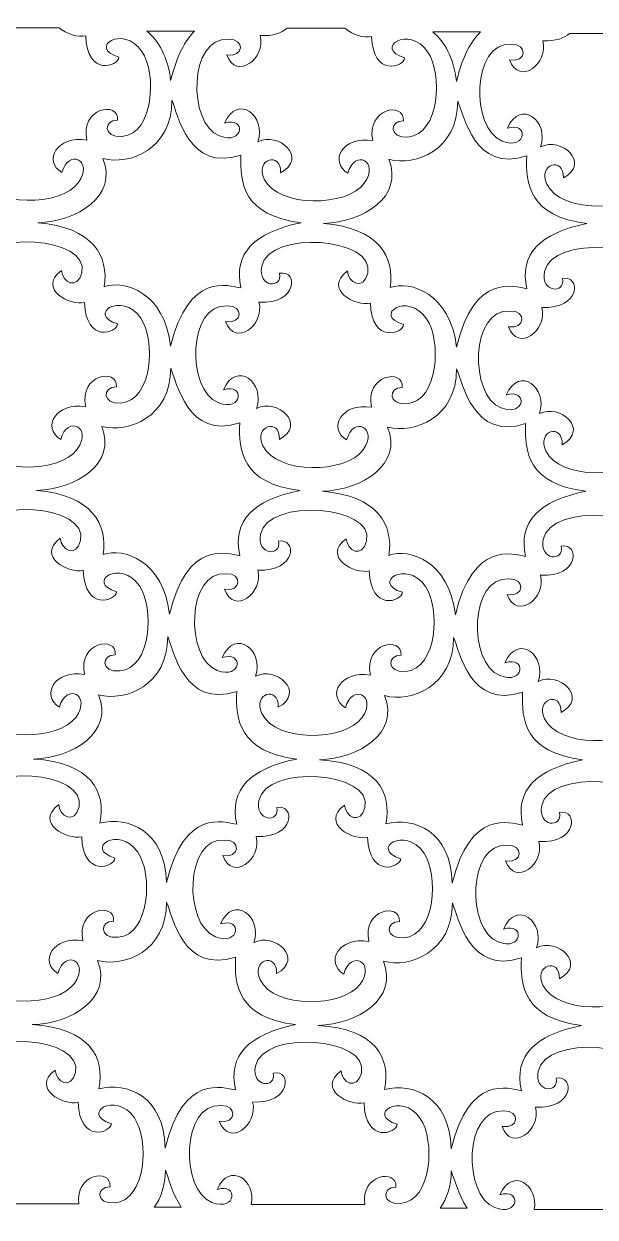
# Model space of a CAD drawing. Header units: millimetres. Extents: x -1200 to 1206, y -596 to 594.
# Drawn here: x -573 to -4, y -596 to 594 of the extents above; entities that cross this region are included whole.
import ezdxf

# ---------------------------------------------------------------- set-up
doc = ezdxf.new("R2010")
doc.units = ezdxf.units.MM
doc.header["$MEASUREMENT"] = 0
doc.layers.add('Layer 1', color=7, linetype='Continuous')

msp = doc.modelspace()

# ---------------------------------------------------------------- linework, layer by layer
at = {"layer": 'Layer 1', "color": 250, "lineweight": 20}
for points, knots in [([(-658.1614, 495.4311), (-636.4486, 502.5473), (-638.5935, 473.1396), (-663.2585, 482.647), (-695.1555, 494.9444), (-693.9279, 581.8532), (-654.3385, 579.109), (-637.5094, 579.9792), (-638.8438, 560.3405), (-655.9331, 563.5655), (-646.386, 537.4709), (-616.6439, 559.7868), (-622.6951, 582.7386), (-609.8489, 582.0541), (-601.2058, 585.3611), (-596.0553, 589.9734), (-596.0553, 589.9734), (-538.0524, 589.9734), (-538.0524, 589.9734), (-531.1005, 583.5905), (-518.9015, 580.04), (-511.6193, 581.8685), (-510.1817, 540.7293), (-479.0219, 551.6058), (-478.4881, 560.514), (-510.0983, 569.921), (-474.3951, 593.8008), (-455.5511, 566.3249), (-440.6934, 544.6662), (-443.5322, 484.2838), (-475.3558, 481.5822), (-494.3132, 479.9727), (-494.043, 497.9959), (-479.7624, 497.7555), (-478.3247, 517.2147), (-517.5137, 510.2415), (-510.3451, 477.9982), (-540.5375, 483.0243), (-554.3544, 457.0788), (-535.3536, 445.4569), (-528.612, 470.0393), (-503.1097, 457.5929), (-518.8947, 435.5295), (-535.8807, 411.7806), (-604.6884, 410.8497), (-618.6588, 439.6459), (-628.356, 459.6344), (-601.5394, 468.004), (-602.3067, 445.8919), (-574.4694, 461.0491), (-604.5916, 487.2441), (-625.0302, 476.836), (-616.1102, 502.4043), (-644.9416, 525.4078), (-658.1614, 495.4311)], [0, 0, 0, 0, 0.055555556, 0.055555556, 0.055555556, 0.111111111, 0.111111111, 0.111111111, 0.166666667, 0.166666667, 0.166666667, 0.222222222, 0.222222222, 0.222222222, 0.277777778, 0.277777778, 0.277777778, 0.333333333, 0.333333333, 0.333333333, 0.388888889, 0.388888889, 0.388888889, 0.444444444, 0.444444444, 0.444444444, 0.5, 0.5, 0.5, 0.555555556, 0.555555556, 0.555555556, 0.611111111, 0.611111111, 0.611111111, 0.666666667, 0.666666667, 0.666666667, 0.722222222, 0.722222222, 0.722222222, 0.777777778, 0.777777778, 0.777777778, 0.833333333, 0.833333333, 0.833333333, 0.888888889, 0.888888889, 0.888888889, 0.944444444, 0.944444444, 0.944444444, 1, 1, 1, 1]), ([(-403.0055, 586.4807), (-412.2123, 577.6973), (-420.812, 562.601), (-426.8999, 537.2214), (-429.5618, 561.0676), (-439.0223, 576.9094), (-450.4774, 586.4807), (-450.4774, 586.4807), (-403.0055, 586.4807), (-403.0055, 586.4807)], [0, 0, 0, 0, 0.333333333, 0.333333333, 0.333333333, 0.666666667, 0.666666667, 0.666666667, 1, 1, 1, 1]), ([(-373.1701, 494.847), (-351.4573, 501.9631), (-353.6022, 472.5554), (-378.2672, 482.0629), (-410.1642, 494.3602), (-408.9366, 581.2691), (-369.3472, 578.5249), (-352.518, 579.395), (-353.8523, 559.7564), (-370.9418, 562.9813), (-361.3946, 536.8868), (-331.6526, 559.2027), (-337.7038, 582.1545), (-324.8575, 581.4699), (-316.2144, 584.777), (-311.064, 589.3893), (-311.064, 589.3893), (-253.0609, 589.3893), (-253.0609, 589.3893), (-246.1092, 583.0063), (-233.9101, 579.4559), (-226.628, 581.2843), (-225.1903, 540.1451), (-194.0306, 551.0217), (-193.4968, 559.9298), (-225.1069, 569.3369), (-189.4038, 593.2166), (-170.5598, 565.7407), (-155.7021, 544.082), (-158.5409, 483.6997), (-190.3645, 480.9981), (-209.3219, 479.3886), (-209.0517, 497.4117), (-194.7711, 497.1714), (-193.3333, 516.6305), (-232.5224, 509.6574), (-225.3538, 477.4141), (-255.5461, 482.4402), (-269.3631, 456.4947), (-250.3623, 444.8727), (-243.6207, 469.4552), (-218.1184, 457.0088), (-233.9034, 434.9454), (-250.8893, 411.1965), (-319.697, 410.2655), (-333.6674, 439.0618), (-343.3646, 459.0502), (-316.548, 467.4199), (-317.3153, 445.3078), (-289.478, 460.4649), (-319.6003, 486.66), (-340.0388, 476.2519), (-331.1189, 501.8202), (-359.9503, 524.8237), (-373.1701, 494.847)], [0, 0, 0, 0, 0.055555556, 0.055555556, 0.055555556, 0.111111111, 0.111111111, 0.111111111, 0.166666667, 0.166666667, 0.166666667, 0.222222222, 0.222222222, 0.222222222, 0.277777778, 0.277777778, 0.277777778, 0.333333333, 0.333333333, 0.333333333, 0.388888889, 0.388888889, 0.388888889, 0.444444444, 0.444444444, 0.444444444, 0.5, 0.5, 0.5, 0.555555556, 0.555555556, 0.555555556, 0.611111111, 0.611111111, 0.611111111, 0.666666667, 0.666666667, 0.666666667, 0.722222222, 0.722222222, 0.722222222, 0.777777778, 0.777777778, 0.777777778, 0.833333333, 0.833333333, 0.833333333, 0.888888889, 0.888888889, 0.888888889, 0.944444444, 0.944444444, 0.944444444, 1, 1, 1, 1]), ([(-118.0175, 585.7293), (-127.2243, 576.9459), (-135.8241, 561.8495), (-141.9119, 536.4699), (-144.5738, 560.3162), (-154.0342, 576.1579), (-165.4893, 585.7293), (-165.4893, 585.7293), (-118.0175, 585.7293), (-118.0175, 585.7293)], [0, 0, 0, 0, 0.333333333, 0.333333333, 0.333333333, 0.666666667, 0.666666667, 0.666666667, 1, 1, 1, 1]), ([(-91.251, 489.6811), (-69.5382, 496.7972), (-71.6832, 467.3895), (-96.3481, 476.8969), (-128.2451, 489.1942), (-127.0175, 576.1032), (-87.4282, 573.3589), (-70.599, 574.229), (-71.9333, 554.5904), (-89.0226, 557.8153), (-79.4756, 531.7208), (-49.7335, 554.0367), (-55.7846, 576.9885), (-42.9385, 576.3039), (-34.2954, 579.611), (-29.1449, 584.2233), (-29.1449, 584.2233), (28.8581, 584.2233), (28.8581, 584.2233), (35.81, 577.8403), (48.009, 574.2899), (55.291, 576.1183), (56.7288, 534.9791), (87.8886, 545.8557), (88.4223, 554.7639), (56.8122, 564.1709), (92.5153, 588.0506), (111.3594, 560.5748), (126.217, 538.916), (123.3782, 478.5337), (91.5546, 475.8321), (72.5972, 474.2226), (72.8674, 492.2458), (87.148, 492.0054), (88.5858, 511.4645), (49.3966, 504.4914), (56.5654, 472.2482), (26.3729, 477.2742), (12.556, 451.3287), (31.5568, 439.7067), (38.2985, 464.2892), (63.8007, 451.8428), (48.0156, 429.7794), (31.0298, 406.0305), (-37.778, 405.0996), (-51.7483, 433.8958), (-61.4455, 453.8842), (-34.629, 462.2539), (-35.3962, 440.1418), (-7.5589, 455.299), (-37.6813, 481.494), (-58.1197, 471.0859), (-49.1997, 496.6542), (-78.0311, 519.6577), (-91.251, 489.6811)], [0, 0, 0, 0, 0.055555556, 0.055555556, 0.055555556, 0.111111111, 0.111111111, 0.111111111, 0.166666667, 0.166666667, 0.166666667, 0.222222222, 0.222222222, 0.222222222, 0.277777778, 0.277777778, 0.277777778, 0.333333333, 0.333333333, 0.333333333, 0.388888889, 0.388888889, 0.388888889, 0.444444444, 0.444444444, 0.444444444, 0.5, 0.5, 0.5, 0.555555556, 0.555555556, 0.555555556, 0.611111111, 0.611111111, 0.611111111, 0.666666667, 0.666666667, 0.666666667, 0.722222222, 0.722222222, 0.722222222, 0.777777778, 0.777777778, 0.777777778, 0.833333333, 0.833333333, 0.833333333, 0.888888889, 0.888888889, 0.888888889, 0.944444444, 0.944444444, 0.944444444, 1, 1, 1, 1]), ([(-559.4249, 395.5799), (-519.9222, 396.7421), (-479.1453, 422.3104), (-494.4367, 459.5005), (-467.6768, 452.5274), (-425.6256, 468.7981), (-425.6256, 517.6102), (-419.7613, 504.1354), (-409.06, 445.5542), (-356.8146, 462.9871), (-358.1256, 435.0184), (-354.266, 402.5531), (-296.9235, 395.5799), (-343.5847, 385.8473), (-364.4602, 365.3629), (-356.8146, 330.4971), (-369.5573, 332.8215), (-409.06, 346.7678), (-426.8999, 272.3875), (-432.8577, 325.754), (-472.8106, 339.025), (-493.1623, 331.6593), (-488.2554, 362.2201), (-504.424, 391.0254), (-559.4249, 395.5799)], [0, 0, 0, 0, 0.125, 0.125, 0.125, 0.25, 0.25, 0.25, 0.375, 0.375, 0.375, 0.5, 0.5, 0.5, 0.625, 0.625, 0.625, 0.75, 0.75, 0.75, 0.875, 0.875, 0.875, 1, 1, 1, 1]), ([(-274.4368, 394.8285), (-234.9342, 395.9907), (-194.1573, 421.5589), (-209.4486, 458.749), (-182.6887, 451.7759), (-140.6376, 468.0466), (-140.6376, 516.8587), (-134.7732, 503.384), (-124.072, 444.8027), (-71.8265, 462.2356), (-73.1376, 434.2669), (-69.278, 401.8016), (-11.9354, 394.8285), (-58.5968, 385.0958), (-79.4722, 364.6114), (-71.8265, 329.7456), (-84.5693, 332.07), (-124.072, 346.0163), (-141.9119, 271.636), (-147.8696, 325.0025), (-187.8226, 338.2735), (-208.1743, 330.9079), (-203.2674, 361.4686), (-219.436, 390.274), (-274.4368, 394.8285)], [0, 0, 0, 0, 0.125, 0.125, 0.125, 0.25, 0.25, 0.25, 0.375, 0.375, 0.375, 0.5, 0.5, 0.5, 0.625, 0.625, 0.625, 0.75, 0.75, 0.75, 0.875, 0.875, 0.875, 1, 1, 1, 1]), ([(-659.3323, 229.5294), (-637.6195, 236.6455), (-639.7644, 207.2378), (-664.4294, 216.7452), (-696.3264, 229.0425), (-695.0988, 315.9515), (-655.5094, 313.2072), (-638.6803, 314.0773), (-640.0146, 294.4387), (-657.104, 297.6636), (-647.5568, 271.569), (-617.8148, 293.885), (-623.866, 316.8368), (-584.9671, 314.7649), (-584.5268, 349.3265), (-603.2641, 345.7486), (-599.8182, 329.9251), (-625.4838, 331.4646), (-621.104, 352.7218), (-613.5883, 389.194), (-507.1194, 381.4389), (-515.4455, 345.7486), (-519.6253, 327.832), (-535.1435, 336.3081), (-535.7273, 348.073), (-560.2454, 329.4901), (-527.0709, 312.3827), (-512.7903, 315.9666), (-511.3525, 274.8274), (-480.1928, 285.704), (-479.659, 294.6121), (-511.2691, 304.0192), (-475.566, 327.8989), (-456.722, 300.4231), (-441.8643, 278.7643), (-444.7031, 218.382), (-476.5267, 215.6804), (-495.4841, 214.0709), (-495.2139, 232.0941), (-480.9333, 231.8537), (-479.4955, 251.3128), (-518.6846, 244.3397), (-511.516, 212.0965), (-541.7084, 217.1225), (-555.5253, 191.177), (-536.5245, 179.555), (-529.7829, 204.1375), (-504.2806, 191.6912), (-520.0657, 169.6277), (-537.0516, 145.8788), (-605.8592, 144.9478), (-619.8296, 173.7441), (-629.5269, 193.7325), (-602.7103, 202.1022), (-603.4775, 179.9901), (-575.6402, 195.1473), (-605.7626, 221.3423), (-626.2011, 210.9342), (-617.2811, 236.5025), (-646.1125, 259.506), (-659.3323, 229.5294)], [0, 0, 0, 0, 0.05, 0.05, 0.05, 0.1, 0.1, 0.1, 0.15, 0.15, 0.15, 0.2, 0.2, 0.2, 0.25, 0.25, 0.25, 0.3, 0.3, 0.3, 0.35, 0.35, 0.35, 0.4, 0.4, 0.4, 0.45, 0.45, 0.45, 0.5, 0.5, 0.5, 0.55, 0.55, 0.55, 0.6, 0.6, 0.6, 0.65, 0.65, 0.65, 0.7, 0.7, 0.7, 0.75, 0.75, 0.75, 0.8, 0.8, 0.8, 0.85, 0.85, 0.85, 0.9, 0.9, 0.9, 0.95, 0.95, 0.95, 1, 1, 1, 1]), ([(-374.3409, 228.9452), (-352.6281, 236.0614), (-354.773, 206.6536), (-379.4381, 216.161), (-411.335, 228.4584), (-410.1074, 315.3673), (-370.5181, 312.6231), (-353.6889, 313.4932), (-355.0233, 293.8546), (-372.1126, 297.0795), (-362.5655, 270.9849), (-332.8234, 293.3008), (-338.8746, 316.2526), (-299.9757, 314.1808), (-299.5354, 348.7424), (-318.2726, 345.1645), (-314.8268, 329.341), (-340.4924, 330.8805), (-336.1126, 352.1377), (-328.597, 388.6098), (-222.128, 380.8547), (-230.4542, 345.1645), (-234.634, 327.2478), (-250.1521, 335.724), (-250.7359, 347.4889), (-275.2541, 328.906), (-242.0794, 311.7986), (-227.7988, 315.3825), (-226.3612, 274.2433), (-195.2014, 285.1199), (-194.6676, 294.028), (-226.2778, 303.4351), (-190.5746, 327.3148), (-171.7306, 299.839), (-156.8729, 278.1802), (-159.7117, 217.7979), (-191.5353, 215.0962), (-210.4928, 213.4868), (-210.2225, 231.51), (-195.942, 231.2696), (-194.5042, 250.7287), (-233.6932, 243.7555), (-226.5246, 211.5123), (-256.717, 216.5383), (-270.5339, 190.5928), (-251.5331, 178.9709), (-244.7915, 203.5534), (-219.2892, 191.107), (-235.0742, 169.0436), (-252.0602, 145.2947), (-320.8679, 144.3637), (-334.8383, 173.1599), (-344.5355, 193.1484), (-317.7189, 201.518), (-318.4862, 179.406), (-290.6489, 194.5631), (-320.7711, 220.7581), (-341.2097, 210.3501), (-332.2897, 235.9184), (-361.1211, 258.9219), (-374.3409, 228.9452)], [0, 0, 0, 0, 0.05, 0.05, 0.05, 0.1, 0.1, 0.1, 0.15, 0.15, 0.15, 0.2, 0.2, 0.2, 0.25, 0.25, 0.25, 0.3, 0.3, 0.3, 0.35, 0.35, 0.35, 0.4, 0.4, 0.4, 0.45, 0.45, 0.45, 0.5, 0.5, 0.5, 0.55, 0.55, 0.55, 0.6, 0.6, 0.6, 0.65, 0.65, 0.65, 0.7, 0.7, 0.7, 0.75, 0.75, 0.75, 0.8, 0.8, 0.8, 0.85, 0.85, 0.85, 0.9, 0.9, 0.9, 0.95, 0.95, 0.95, 1, 1, 1, 1]), ([(-92.4218, 223.7792), (-70.709, 230.8954), (-72.854, 201.4876), (-97.5189, 210.9951), (-129.4159, 223.2924), (-128.1883, 310.2014), (-88.599, 307.4571), (-71.7699, 308.3272), (-73.1042, 288.6886), (-90.1935, 291.9135), (-80.6465, 265.8189), (-50.9044, 288.1349), (-56.9555, 311.0867), (-18.0567, 309.0148), (-17.6164, 343.5764), (-36.3536, 339.9985), (-32.9077, 324.175), (-58.5734, 325.7145), (-54.1935, 346.9717), (-46.6779, 383.4438), (59.7911, 375.6887), (51.4648, 339.9985), (47.2851, 322.0819), (31.7669, 330.558), (31.1832, 342.3229), (6.6649, 323.74), (39.8396, 306.6326), (54.1202, 310.2165), (55.5579, 269.0773), (86.7177, 279.9539), (87.2514, 288.862), (55.6413, 298.2691), (91.3445, 322.1488), (110.1884, 294.673), (125.0461, 273.0142), (122.2074, 212.6319), (90.3838, 209.9303), (71.4264, 208.3209), (71.6966, 226.344), (85.9772, 226.1036), (87.4149, 245.5627), (48.2258, 238.5896), (55.3945, 206.3463), (25.2021, 211.3723), (11.3852, 185.4268), (30.3859, 173.8049), (37.1276, 198.3874), (62.6298, 185.941), (46.8448, 163.8776), (29.8588, 140.1287), (-38.9489, 139.1977), (-52.9192, 167.9939), (-62.6164, 187.9825), (-35.7998, 196.3521), (-36.5671, 174.24), (-8.7298, 189.3972), (-38.8521, 215.5921), (-59.2906, 205.1842), (-50.3706, 230.7524), (-79.202, 253.7559), (-92.4218, 223.7792)], [0, 0, 0, 0, 0.05, 0.05, 0.05, 0.1, 0.1, 0.1, 0.15, 0.15, 0.15, 0.2, 0.2, 0.2, 0.25, 0.25, 0.25, 0.3, 0.3, 0.3, 0.35, 0.35, 0.35, 0.4, 0.4, 0.4, 0.45, 0.45, 0.45, 0.5, 0.5, 0.5, 0.55, 0.55, 0.55, 0.6, 0.6, 0.6, 0.65, 0.65, 0.65, 0.7, 0.7, 0.7, 0.75, 0.75, 0.75, 0.8, 0.8, 0.8, 0.85, 0.85, 0.85, 0.9, 0.9, 0.9, 0.95, 0.95, 0.95, 1, 1, 1, 1]), ([(-560.5957, 128.6102), (-521.0931, 129.7724), (-480.3162, 155.3407), (-495.6075, 192.5308), (-468.8476, 185.5577), (-426.7965, 201.8284), (-426.7965, 250.6405), (-420.9321, 237.1657), (-410.2309, 178.5845), (-357.9854, 196.0174), (-359.2965, 168.0487), (-355.4369, 135.5833), (-298.0943, 128.6102), (-344.7557, 118.8776), (-365.6311, 98.3932), (-357.9854, 63.5274), (-370.7282, 65.8518), (-410.2309, 79.7981), (-428.0708, 5.4178), (-434.0285, 58.7843), (-473.9814, 72.0553), (-494.3332, 64.6896), (-489.4263, 95.2504), (-505.5949, 124.0558), (-560.5957, 128.6102)], [0, 0, 0, 0, 0.125, 0.125, 0.125, 0.25, 0.25, 0.25, 0.375, 0.375, 0.375, 0.5, 0.5, 0.5, 0.625, 0.625, 0.625, 0.75, 0.75, 0.75, 0.875, 0.875, 0.875, 1, 1, 1, 1]), ([(-275.6077, 127.8588), (-236.105, 129.021), (-195.3282, 154.5892), (-210.6195, 191.7794), (-183.8596, 184.8062), (-141.8085, 201.0769), (-141.8085, 249.889), (-135.9441, 236.4143), (-125.2428, 177.833), (-72.9974, 195.2659), (-74.3084, 167.2973), (-70.4488, 134.8319), (-13.1064, 127.8588), (-59.7676, 118.1261), (-80.6431, 97.6417), (-72.9974, 62.7759), (-85.7402, 65.1003), (-125.2428, 79.0466), (-143.0827, 4.6663), (-149.0405, 58.0329), (-188.9934, 71.3038), (-209.3453, 63.9382), (-204.4382, 94.4989), (-220.6069, 123.3043), (-275.6077, 127.8588)], [0, 0, 0, 0, 0.125, 0.125, 0.125, 0.25, 0.25, 0.25, 0.375, 0.375, 0.375, 0.5, 0.5, 0.5, 0.625, 0.625, 0.625, 0.75, 0.75, 0.75, 0.875, 0.875, 0.875, 1, 1, 1, 1]), ([(-660.5031, -37.4404), (-638.7903, -30.3242), (-640.9353, -59.7319), (-665.6003, -50.2245), (-697.4973, -37.9272), (-696.2696, 48.9818), (-656.6803, 46.2375), (-639.8511, 47.1076), (-641.1855, 27.469), (-658.2748, 30.6939), (-648.7277, 4.5993), (-618.9857, 26.9153), (-625.0368, 49.8671), (-586.1379, 47.7952), (-585.6977, 82.3568), (-604.4349, 78.7789), (-600.989, 62.9554), (-626.6548, 64.4949), (-622.2748, 85.7521), (-614.7592, 122.2243), (-508.2902, 114.4692), (-516.6164, 78.7789), (-520.7962, 60.8623), (-536.3143, 69.3384), (-536.8982, 81.1033), (-561.4163, 62.5204), (-528.2417, 45.413), (-513.9612, 48.997), (-512.5234, 7.8578), (-481.3636, 18.7343), (-480.8299, 27.6424), (-512.44, 37.0495), (-476.7368, 60.9292), (-457.8928, 33.4534), (-443.0352, 11.7946), (-445.8739, -48.5877), (-477.6976, -51.2893), (-496.655, -52.8987), (-496.3848, -34.8756), (-482.1042, -35.116), (-480.6664, -15.6569), (-519.8554, -22.63), (-512.6868, -54.8732), (-542.8793, -49.8472), (-556.6962, -75.7927), (-537.6954, -87.4147), (-530.9537, -62.8322), (-505.4514, -75.2785), (-521.2366, -97.342), (-538.2224, -121.0909), (-607.0301, -122.0219), (-621.0005, -93.2256), (-630.6977, -73.2371), (-603.8812, -64.8675), (-604.6484, -86.9796), (-576.8111, -71.8224), (-606.9334, -45.6274), (-627.3719, -56.0354), (-618.4519, -30.4672), (-647.2833, -7.4637), (-660.5031, -37.4404)], [0, 0, 0, 0, 0.05, 0.05, 0.05, 0.1, 0.1, 0.1, 0.15, 0.15, 0.15, 0.2, 0.2, 0.2, 0.25, 0.25, 0.25, 0.3, 0.3, 0.3, 0.35, 0.35, 0.35, 0.4, 0.4, 0.4, 0.45, 0.45, 0.45, 0.5, 0.5, 0.5, 0.55, 0.55, 0.55, 0.6, 0.6, 0.6, 0.65, 0.65, 0.65, 0.7, 0.7, 0.7, 0.75, 0.75, 0.75, 0.8, 0.8, 0.8, 0.85, 0.85, 0.85, 0.9, 0.9, 0.9, 0.95, 0.95, 0.95, 1, 1, 1, 1]), ([(-375.5118, -38.0245), (-353.799, -30.9083), (-355.9439, -60.3161), (-380.6089, -50.8087), (-412.5059, -38.5113), (-411.2783, 48.3976), (-371.6889, 45.6534), (-354.8598, 46.5235), (-356.1941, 26.8849), (-373.2835, 30.1098), (-363.7363, 4.0152), (-333.9943, 26.3312), (-340.0455, 49.2829), (-301.1466, 47.2111), (-300.7063, 81.7727), (-319.4436, 78.1947), (-315.9977, 62.3713), (-341.6633, 63.9108), (-337.2835, 85.168), (-329.7678, 121.6401), (-223.2989, 113.885), (-231.625, 78.1947), (-235.8049, 60.2782), (-251.323, 68.7542), (-251.9068, 80.5192), (-276.4249, 61.9363), (-243.2504, 44.8289), (-228.9698, 48.4128), (-227.5321, 7.2736), (-196.3723, 18.1502), (-195.8385, 27.0583), (-227.4486, 36.4653), (-191.7455, 60.3451), (-172.9015, 32.8693), (-158.0438, 11.2105), (-160.8826, -49.1718), (-192.7062, -51.8735), (-211.6636, -53.4829), (-211.3934, -35.4598), (-197.1128, -35.7001), (-195.6751, -16.241), (-234.8641, -23.2142), (-227.6955, -55.4574), (-257.8879, -50.4314), (-271.7048, -76.3769), (-252.704, -87.9988), (-245.9624, -63.4163), (-220.4601, -75.8627), (-236.2452, -97.9261), (-253.2311, -121.675), (-322.0388, -122.606), (-336.0091, -93.8098), (-345.7064, -73.8213), (-318.8898, -65.4517), (-319.657, -87.5637), (-291.8197, -72.4065), (-321.942, -46.2116), (-342.3806, -56.6196), (-333.4606, -31.0513), (-362.292, -8.0479), (-375.5118, -38.0245)], [0, 0, 0, 0, 0.05, 0.05, 0.05, 0.1, 0.1, 0.1, 0.15, 0.15, 0.15, 0.2, 0.2, 0.2, 0.25, 0.25, 0.25, 0.3, 0.3, 0.3, 0.35, 0.35, 0.35, 0.4, 0.4, 0.4, 0.45, 0.45, 0.45, 0.5, 0.5, 0.5, 0.55, 0.55, 0.55, 0.6, 0.6, 0.6, 0.65, 0.65, 0.65, 0.7, 0.7, 0.7, 0.75, 0.75, 0.75, 0.8, 0.8, 0.8, 0.85, 0.85, 0.85, 0.9, 0.9, 0.9, 0.95, 0.95, 0.95, 1, 1, 1, 1]), ([(-93.5927, -43.1905), (-71.88, -36.0743), (-74.0249, -65.4821), (-98.6898, -55.9746), (-130.5868, -43.6773), (-129.3592, 43.2316), (-89.7699, 40.4874), (-72.9407, 41.3575), (-74.275, 21.7189), (-91.3644, 24.9438), (-81.8173, -1.1508), (-52.0752, 21.1652), (-58.1264, 44.117), (-19.2276, 42.0451), (-18.7872, 76.6067), (-37.5245, 73.0288), (-34.0786, 57.2053), (-59.7443, 58.7448), (-55.3643, 80.002), (-47.8488, 116.4741), (58.6202, 108.719), (50.294, 73.0288), (46.1143, 55.1122), (30.596, 63.5883), (30.0123, 75.3532), (5.4941, 56.7703), (38.6687, 39.6629), (52.9493, 43.2469), (54.3871, 2.1077), (85.5468, 12.9842), (86.0805, 21.8923), (54.4705, 31.2994), (90.1736, 55.1791), (109.0175, 27.7033), (123.8752, 6.0445), (121.0365, -54.3378), (89.2129, -57.0395), (70.2555, -58.6488), (70.5257, -40.6257), (84.8063, -40.8661), (86.244, -21.407), (47.0549, -28.3801), (54.2236, -60.6234), (24.0312, -55.5974), (10.2143, -81.5429), (29.215, -93.1648), (35.9567, -68.5822), (61.4589, -81.0287), (45.6739, -103.0921), (28.688, -126.841), (-40.1197, -127.772), (-54.0901, -98.9758), (-63.7872, -78.9872), (-36.9707, -70.6176), (-37.7379, -92.7297), (-9.9006, -77.5725), (-40.023, -51.3776), (-60.4614, -61.7855), (-51.5416, -36.2173), (-80.3728, -13.2138), (-93.5927, -43.1905)], [0, 0, 0, 0, 0.05, 0.05, 0.05, 0.1, 0.1, 0.1, 0.15, 0.15, 0.15, 0.2, 0.2, 0.2, 0.25, 0.25, 0.25, 0.3, 0.3, 0.3, 0.35, 0.35, 0.35, 0.4, 0.4, 0.4, 0.45, 0.45, 0.45, 0.5, 0.5, 0.5, 0.55, 0.55, 0.55, 0.6, 0.6, 0.6, 0.65, 0.65, 0.65, 0.7, 0.7, 0.7, 0.75, 0.75, 0.75, 0.8, 0.8, 0.8, 0.85, 0.85, 0.85, 0.9, 0.9, 0.9, 0.95, 0.95, 0.95, 1, 1, 1, 1]), ([(-563.6546, -139.1109), (-524.152, -137.9488), (-483.3751, -112.3805), (-498.6664, -75.1903), (-471.9066, -82.1635), (-429.8554, -65.8928), (-429.8554, -17.0807), (-423.9911, -30.5554), (-413.2898, -89.1367), (-361.0444, -71.7038), (-362.3553, -99.6724), (-358.4959, -132.1378), (-301.1533, -139.1109), (-347.8146, -148.8436), (-368.6901, -169.3279), (-361.0444, -204.1937), (-373.7872, -201.8694), (-413.2898, -187.9231), (-431.1297, -262.3034), (-432.404, -210.0047), (-469.3581, -196.0584), (-497.3922, -203.0315), (-491.0207, -171.6524), (-506.3121, -142.5975), (-563.6546, -139.1109)], [0, 0, 0, 0, 0.125, 0.125, 0.125, 0.25, 0.25, 0.25, 0.375, 0.375, 0.375, 0.5, 0.5, 0.5, 0.625, 0.625, 0.625, 0.75, 0.75, 0.75, 0.875, 0.875, 0.875, 1, 1, 1, 1]), ([(-278.6666, -139.8624), (-239.164, -138.7003), (-198.387, -113.132), (-213.6785, -75.9418), (-186.9186, -82.915), (-144.8674, -66.6442), (-144.8674, -17.8322), (-139.0031, -31.3069), (-128.3018, -89.8881), (-76.0564, -72.4552), (-77.3673, -100.4239), (-73.5078, -132.8893), (-16.1653, -139.8624), (-62.8265, -149.595), (-83.702, -170.0794), (-76.0564, -204.9452), (-88.7992, -202.6209), (-128.3018, -188.6745), (-146.1417, -263.0549), (-147.4159, -210.7562), (-184.37, -196.8099), (-212.4041, -203.783), (-206.0327, -172.4038), (-221.3241, -143.349), (-278.6666, -139.8624)], [0, 0, 0, 0, 0.125, 0.125, 0.125, 0.25, 0.25, 0.25, 0.375, 0.375, 0.375, 0.5, 0.5, 0.5, 0.625, 0.625, 0.625, 0.75, 0.75, 0.75, 0.875, 0.875, 0.875, 1, 1, 1, 1]), ([(-662.1343, -302.974), (-640.4216, -295.8579), (-642.5665, -325.2656), (-667.2314, -315.7582), (-699.1284, -303.4609), (-697.9009, -216.5519), (-658.3115, -219.2962), (-641.4824, -218.4261), (-642.8167, -238.0647), (-659.906, -234.8398), (-650.359, -260.9344), (-620.6169, -238.6184), (-626.6681, -215.6666), (-587.7692, -217.7385), (-587.3289, -183.1769), (-606.0661, -186.7548), (-602.6202, -202.5783), (-628.2859, -201.0388), (-623.906, -179.7816), (-616.3904, -143.3094), (-509.9215, -151.0645), (-518.2476, -186.7548), (-522.4274, -204.6714), (-537.9456, -196.1953), (-538.5293, -184.4304), (-563.0475, -203.0133), (-529.8729, -220.1207), (-515.5923, -216.5367), (-514.1546, -257.6759), (-482.9948, -246.7994), (-482.4611, -237.8913), (-514.0712, -228.4842), (-478.3681, -204.6045), (-459.5241, -232.0803), (-444.6664, -253.7391), (-447.5052, -314.1214), (-479.3288, -316.823), (-498.2861, -318.4324), (-498.016, -300.4093), (-483.7354, -300.6497), (-482.2977, -281.1906), (-521.4867, -288.1637), (-514.3181, -320.4069), (-544.5104, -315.3809), (-558.3273, -341.3264), (-539.3266, -352.9484), (-532.5849, -328.3658), (-507.0827, -340.8122), (-522.8677, -362.8757), (-539.8537, -386.6246), (-608.6614, -387.5556), (-622.6317, -358.7593), (-632.3289, -338.7708), (-605.5123, -330.4012), (-606.2796, -352.5133), (-578.4422, -337.3561), (-608.5646, -311.1611), (-629.0031, -321.5691), (-620.0832, -296.0009), (-648.9146, -272.9974), (-662.1343, -302.974)], [0, 0, 0, 0, 0.05, 0.05, 0.05, 0.1, 0.1, 0.1, 0.15, 0.15, 0.15, 0.2, 0.2, 0.2, 0.25, 0.25, 0.25, 0.3, 0.3, 0.3, 0.35, 0.35, 0.35, 0.4, 0.4, 0.4, 0.45, 0.45, 0.45, 0.5, 0.5, 0.5, 0.55, 0.55, 0.55, 0.6, 0.6, 0.6, 0.65, 0.65, 0.65, 0.7, 0.7, 0.7, 0.75, 0.75, 0.75, 0.8, 0.8, 0.8, 0.85, 0.85, 0.85, 0.9, 0.9, 0.9, 0.95, 0.95, 0.95, 1, 1, 1, 1]), ([(-377.143, -303.5582), (-355.4303, -296.442), (-357.5752, -325.8498), (-382.2401, -316.3424), (-414.1371, -304.045), (-412.9096, -217.1361), (-373.3202, -219.8803), (-356.491, -219.0102), (-357.8253, -238.6488), (-374.9146, -235.4239), (-365.3676, -261.5185), (-335.6255, -239.2025), (-341.6766, -216.2507), (-302.7779, -218.3226), (-302.3375, -183.761), (-321.0747, -187.3389), (-317.6288, -203.1624), (-343.2946, -201.6229), (-338.9146, -180.3657), (-331.3991, -143.8936), (-224.9301, -151.6487), (-233.2563, -187.3389), (-237.436, -205.2555), (-252.9542, -196.7794), (-253.538, -185.0145), (-278.0562, -203.5974), (-244.8816, -220.7048), (-230.601, -217.1209), (-229.1632, -258.2601), (-198.0034, -247.3835), (-197.4697, -238.4754), (-229.0799, -229.0683), (-193.3767, -205.1886), (-174.5327, -232.6644), (-159.675, -254.3232), (-162.5139, -314.7055), (-194.3374, -317.4072), (-213.2948, -319.0165), (-213.0246, -300.9934), (-198.744, -301.2338), (-197.3063, -281.7747), (-236.4954, -288.7479), (-229.3267, -320.9911), (-259.5191, -315.9651), (-273.336, -341.9106), (-254.3352, -353.5325), (-247.5935, -328.95), (-222.0913, -341.3964), (-237.8764, -363.4598), (-254.8623, -387.2087), (-323.67, -388.1397), (-337.6404, -359.3435), (-347.3375, -339.3549), (-320.521, -330.9854), (-321.2882, -353.0974), (-293.4509, -337.9402), (-323.5733, -311.7453), (-344.0117, -322.1533), (-335.0918, -296.585), (-363.9232, -273.5815), (-377.143, -303.5582)], [0, 0, 0, 0, 0.05, 0.05, 0.05, 0.1, 0.1, 0.1, 0.15, 0.15, 0.15, 0.2, 0.2, 0.2, 0.25, 0.25, 0.25, 0.3, 0.3, 0.3, 0.35, 0.35, 0.35, 0.4, 0.4, 0.4, 0.45, 0.45, 0.45, 0.5, 0.5, 0.5, 0.55, 0.55, 0.55, 0.6, 0.6, 0.6, 0.65, 0.65, 0.65, 0.7, 0.7, 0.7, 0.75, 0.75, 0.75, 0.8, 0.8, 0.8, 0.85, 0.85, 0.85, 0.9, 0.9, 0.9, 0.95, 0.95, 0.95, 1, 1, 1, 1]), ([(-95.2239, -308.7242), (-73.5111, -301.608), (-75.656, -331.0158), (-100.321, -321.5083), (-132.218, -309.211), (-130.9904, -222.302), (-91.401, -225.0463), (-74.5719, -224.1762), (-75.9063, -243.8148), (-92.9956, -240.5898), (-83.4485, -266.6844), (-53.7064, -244.3685), (-59.7576, -221.4167), (-20.8587, -223.4886), (-20.4184, -188.927), (-39.1556, -192.5049), (-35.7098, -208.3284), (-61.3754, -206.7889), (-56.9956, -185.5317), (-49.48, -149.0596), (56.989, -156.8146), (48.6628, -192.5049), (44.483, -210.4215), (28.9649, -201.9454), (28.3811, -190.1805), (3.8629, -208.7634), (37.0376, -225.8708), (51.3182, -222.2868), (52.7558, -263.426), (83.9156, -252.5495), (84.4494, -243.6414), (52.8392, -234.2343), (88.5424, -210.3546), (107.3864, -237.8304), (122.2441, -259.4892), (119.4053, -319.8715), (87.5817, -322.5731), (68.6243, -324.1825), (68.8945, -306.1594), (83.1751, -306.3998), (84.6128, -286.9407), (45.4238, -293.9138), (52.5924, -326.1571), (22.4, -321.1311), (8.5831, -347.0766), (27.5839, -358.6985), (34.3255, -334.1159), (59.8278, -346.5624), (44.0428, -368.6258), (27.0568, -392.3747), (-41.7509, -393.3057), (-55.7213, -364.5095), (-65.4185, -344.5209), (-38.6019, -336.1513), (-39.3692, -358.2634), (-11.5319, -343.1062), (-41.6541, -316.9113), (-62.0927, -327.3192), (-53.1727, -301.751), (-82.0041, -278.7475), (-95.2239, -308.7242)], [0, 0, 0, 0, 0.05, 0.05, 0.05, 0.1, 0.1, 0.1, 0.15, 0.15, 0.15, 0.2, 0.2, 0.2, 0.25, 0.25, 0.25, 0.3, 0.3, 0.3, 0.35, 0.35, 0.35, 0.4, 0.4, 0.4, 0.45, 0.45, 0.45, 0.5, 0.5, 0.5, 0.55, 0.55, 0.55, 0.6, 0.6, 0.6, 0.65, 0.65, 0.65, 0.7, 0.7, 0.7, 0.75, 0.75, 0.75, 0.8, 0.8, 0.8, 0.85, 0.85, 0.85, 0.9, 0.9, 0.9, 0.95, 0.95, 0.95, 1, 1, 1, 1]), ([(-564.8255, -403.9449), (-525.3229, -402.7827), (-484.5459, -377.2144), (-499.8373, -340.0243), (-473.0775, -346.9974), (-431.0263, -330.7268), (-431.0263, -281.9146), (-425.162, -295.3894), (-414.4607, -353.9706), (-362.2153, -336.5377), (-363.5262, -364.5064), (-359.6667, -396.9717), (-302.3242, -403.9449), (-348.9854, -413.6775), (-369.8609, -434.1619), (-362.2153, -469.0277), (-374.9581, -466.7033), (-414.4607, -452.757), (-432.3006, -527.1373), (-433.5748, -474.8386), (-470.5289, -460.8924), (-498.563, -467.8655), (-492.1916, -436.4863), (-507.483, -407.4315), (-564.8255, -403.9449)], [0, 0, 0, 0, 0.125, 0.125, 0.125, 0.25, 0.25, 0.25, 0.375, 0.375, 0.375, 0.5, 0.5, 0.5, 0.625, 0.625, 0.625, 0.75, 0.75, 0.75, 0.875, 0.875, 0.875, 1, 1, 1, 1]), ([(-279.8374, -404.6964), (-240.3349, -403.5341), (-199.558, -377.9659), (-214.8493, -340.7758), (-188.0894, -347.7489), (-146.0382, -331.4782), (-146.0382, -282.6661), (-140.1739, -296.1408), (-129.4727, -354.7221), (-77.2272, -337.2892), (-78.5382, -365.2579), (-74.6787, -397.7232), (-17.3361, -404.6964), (-63.9974, -414.4289), (-84.8729, -434.9134), (-77.2272, -469.7792), (-89.97, -467.4548), (-129.4727, -453.5085), (-147.3126, -527.8888), (-148.5868, -475.5901), (-185.5409, -461.6438), (-213.575, -468.617), (-207.2037, -437.2378), (-222.495, -408.1829), (-279.8374, -404.6964)], [0, 0, 0, 0, 0.125, 0.125, 0.125, 0.25, 0.25, 0.25, 0.375, 0.375, 0.375, 0.5, 0.5, 0.5, 0.625, 0.625, 0.625, 0.75, 0.75, 0.75, 0.875, 0.875, 0.875, 1, 1, 1, 1]), ([(-665.647, -567.808), (-643.9342, -560.6919), (-646.0791, -590.0996), (-670.7441, -580.5921), (-702.6411, -568.2948), (-701.4135, -481.3859), (-661.8241, -484.1301), (-644.9949, -483.26), (-646.3293, -502.8986), (-663.4187, -499.6737), (-653.8715, -525.7682), (-624.1295, -503.4523), (-630.1807, -480.5005), (-591.2818, -482.5724), (-590.8415, -448.0109), (-609.5787, -451.5887), (-606.1329, -467.4122), (-631.7985, -465.8727), (-627.4186, -444.6156), (-619.903, -408.1434), (-513.4341, -415.8984), (-521.7602, -451.5887), (-525.94, -469.5053), (-541.4582, -461.0293), (-542.042, -449.2644), (-566.5601, -467.8473), (-533.3856, -484.9546), (-519.105, -481.3707), (-517.6672, -522.5098), (-486.5075, -511.6333), (-485.9737, -502.7252), (-517.5838, -493.3181), (-481.8807, -469.4384), (-463.0367, -496.9142), (-448.179, -518.573), (-451.0178, -578.9553), (-482.8414, -581.657), (-501.7988, -583.2664), (-501.5286, -565.2433), (-487.248, -565.4836), (-485.8502, -546.5751), (-522.8077, -552.6235), (-518.3311, -582.5575), (-518.3311, -582.5575), (-631.4583, -582.5575), (-631.4583, -582.5575), (-626.4713, -558.6443), (-653.0943, -539.3434), (-665.647, -567.808)], [0, 0, 0, 0, 0.0625, 0.0625, 0.0625, 0.125, 0.125, 0.125, 0.1875, 0.1875, 0.1875, 0.25, 0.25, 0.25, 0.3125, 0.3125, 0.3125, 0.375, 0.375, 0.375, 0.4375, 0.4375, 0.4375, 0.5, 0.5, 0.5, 0.5625, 0.5625, 0.5625, 0.625, 0.625, 0.625, 0.6875, 0.6875, 0.6875, 0.75, 0.75, 0.75, 0.8125, 0.8125, 0.8125, 0.875, 0.875, 0.875, 0.9375, 0.9375, 0.9375, 1, 1, 1, 1]), ([(-380.6556, -568.3921), (-358.9428, -561.276), (-361.0877, -590.6837), (-385.7527, -581.1762), (-417.6497, -568.879), (-416.4221, -481.97), (-376.8327, -484.7143), (-360.0036, -483.8442), (-361.338, -503.4827), (-378.4273, -500.2578), (-368.8802, -526.3524), (-339.1381, -504.0365), (-345.1893, -481.0847), (-306.2904, -483.1566), (-305.8501, -448.595), (-324.5873, -452.1728), (-321.1414, -467.9963), (-346.8071, -466.4569), (-342.4272, -445.1997), (-334.9117, -408.7275), (-228.4427, -416.4825), (-236.7689, -452.1728), (-240.9487, -470.0895), (-256.4668, -461.6134), (-257.0506, -449.8485), (-281.5688, -468.4314), (-248.3941, -485.5388), (-234.1135, -481.9548), (-232.6759, -523.094), (-201.5161, -512.2175), (-200.9823, -503.3093), (-232.5925, -493.9022), (-196.8893, -470.0226), (-178.0453, -497.4984), (-163.1876, -519.1572), (-166.0264, -579.5395), (-197.85, -582.2411), (-216.8074, -583.8505), (-216.5372, -565.8274), (-202.2566, -566.0678), (-200.8589, -547.1593), (-237.8163, -553.2076), (-233.3397, -583.1416), (-233.3397, -583.1416), (-346.4669, -583.1416), (-346.4669, -583.1416), (-341.4798, -559.2285), (-368.1029, -539.9275), (-380.6556, -568.3921)], [0, 0, 0, 0, 0.0625, 0.0625, 0.0625, 0.125, 0.125, 0.125, 0.1875, 0.1875, 0.1875, 0.25, 0.25, 0.25, 0.3125, 0.3125, 0.3125, 0.375, 0.375, 0.375, 0.4375, 0.4375, 0.4375, 0.5, 0.5, 0.5, 0.5625, 0.5625, 0.5625, 0.625, 0.625, 0.625, 0.6875, 0.6875, 0.6875, 0.75, 0.75, 0.75, 0.8125, 0.8125, 0.8125, 0.875, 0.875, 0.875, 0.9375, 0.9375, 0.9375, 1, 1, 1, 1]), ([(-98.7365, -573.5581), (-77.0237, -566.442), (-79.1687, -595.8497), (-103.8336, -586.3422), (-135.7306, -574.0449), (-134.503, -487.136), (-94.9137, -489.8803), (-78.0846, -489.0101), (-79.4189, -508.6487), (-96.5082, -505.4238), (-86.9612, -531.5184), (-57.2191, -509.2025), (-63.2702, -486.2507), (-24.3714, -488.3225), (-23.9311, -453.761), (-42.6683, -457.3388), (-39.2224, -473.1623), (-64.8881, -471.6229), (-60.5082, -450.3657), (-52.9925, -413.8935), (53.4764, -421.6485), (45.1503, -457.3388), (40.9704, -475.2555), (25.4522, -466.7794), (24.8685, -455.0145), (0.3504, -473.5974), (33.5249, -490.7047), (47.8055, -487.1208), (49.2432, -528.26), (80.403, -517.3835), (80.9367, -508.4753), (49.3267, -499.0682), (85.0298, -475.1885), (103.8737, -502.6644), (118.7314, -524.3231), (115.8927, -584.7055), (84.0691, -587.4071), (65.1117, -589.0165), (65.3819, -570.9934), (79.6625, -571.2337), (81.0601, -552.3253), (44.1027, -558.3735), (48.5794, -588.3076), (48.5794, -588.3076), (-64.5478, -588.3076), (-64.5478, -588.3076), (-59.5608, -564.3945), (-86.1838, -545.0935), (-98.7365, -573.5581)], [0, 0, 0, 0, 0.0625, 0.0625, 0.0625, 0.125, 0.125, 0.125, 0.1875, 0.1875, 0.1875, 0.25, 0.25, 0.25, 0.3125, 0.3125, 0.3125, 0.375, 0.375, 0.375, 0.4375, 0.4375, 0.4375, 0.5, 0.5, 0.5, 0.5625, 0.5625, 0.5625, 0.625, 0.625, 0.625, 0.6875, 0.6875, 0.6875, 0.75, 0.75, 0.75, 0.8125, 0.8125, 0.8125, 0.875, 0.875, 0.875, 0.9375, 0.9375, 0.9375, 1, 1, 1, 1]), ([(-443.2487, -586.0502), (-436.517, -576.7922), (-432.1971, -564.5009), (-432.1971, -548.8843), (-429.3851, -555.3494), (-425.4654, -572.1951), (-416.3721, -586.0502), (-416.3721, -586.0502), (-443.2487, -586.0502), (-443.2487, -586.0502)], [0, 0, 0, 0, 0.333333333, 0.333333333, 0.333333333, 0.666666667, 0.666666667, 0.666666667, 1, 1, 1, 1]), ([(-158.2607, -586.8017), (-151.529, -577.5436), (-147.2091, -565.2524), (-147.2091, -549.6358), (-144.397, -556.1009), (-140.4775, -572.9466), (-131.3841, -586.8017), (-131.3841, -586.8017), (-158.2607, -586.8017), (-158.2607, -586.8017)], [0, 0, 0, 0, 0.333333333, 0.333333333, 0.333333333, 0.666666667, 0.666666667, 0.666666667, 1, 1, 1, 1])]:
    msp.add_open_spline(points, degree=3, knots=knots, dxfattribs=at)

doc.saveas('drawing.dxf')
